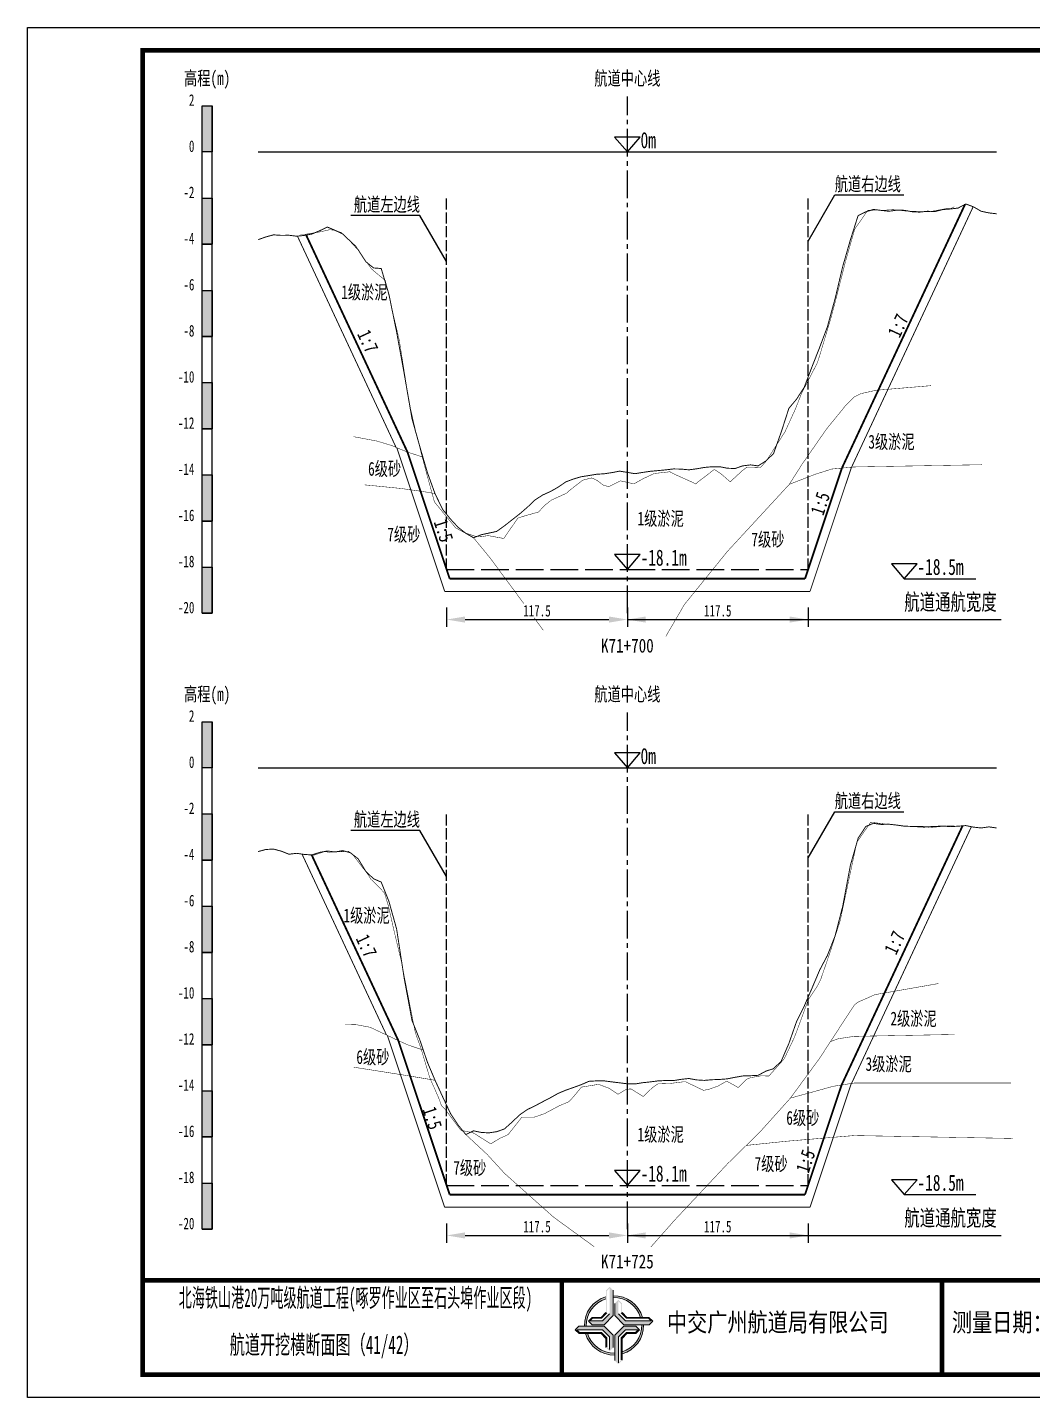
# Model space of a CAD drawing. Header units: millimetres. Extents: x 1260 to 1680, y -2079 to -1336.
# Drawn here: x 1260 to 1477.8, y -1633.5 to -1336.5 of the extents above; entities that cross this region are included whole.
import ezdxf
from ezdxf.enums import TextEntityAlignment as Align

# ---------------------------------------------------------------- set-up
doc = ezdxf.new("R2010")
doc.units = ezdxf.units.MM
for name, pattern in [('ACAD_ISO02W100', [15, 12, -3]), ('ACAD_ISO05W100', [33, 24, -3, 0, -3, 0, -3]), ('CENTER2', [1.125, 0.75, -0.125, 0.125, -0.125])]:
    doc.linetypes.add(name, pattern=pattern)
for name, color, linetype in [('0-桩号', 1, 'Continuous'), ('0-航道左右边线标注', 8, 'Continuous'), ('1-疏浚底高', 7, 'Continuous'), ('1-通航宽度', 7, 'Continuous'), ('1-通航底高', 7, 'Continuous'), ('202601', 5, 'Continuous'), ('DMX', 20, 'Continuous'), ('L1', 7, 'Continuous'), ('图幅外框线', 145, 'Continuous'), ('地质分层', 6, 'Continuous'), ('坡比', 1, 'Continuous'), ('尺寸标注', 1, 'Continuous'), ('开挖线', 4, 'Continuous'), ('标尺', 7, 'Continuous'), ('超挖线', 3, 'Continuous'), ('辅助框', 7, 'Continuous'), ('通航底面线', 7, 'ACAD_ISO02W100')]:
    doc.layers.add(name, color=color, linetype=linetype)
doc.styles.get("Standard").update_dxf_attribs({"font": 'arial.ttf'})
doc.styles.add('仿宋', font='仿宋_GB2312.ttf', dxfattribs={"width": 0.8})
doc.styles.add('仿宋GB2312', font='仿宋_GB2312.ttf', dxfattribs={"width": 0.7, "height": 2.5})
doc.styles.add('仿宋体', font='仿宋_GB2312.ttf', dxfattribs={"width": 0.8})
doc.dimstyles.new('2000', dxfattribs={"dimtxt": 3, "dimasz": 2.5, "dimexe": 1.25, "dimexo": 0.625, "dimtad": 1, "dimlfac": 2, "dimdsep": 46, "dimtxsty": 'Standard', "dimcen": 2.5, "dimadec": 0, "dimazin": 0, "dimtfac": 1, "dimtmove": 0, "dimatfit": 3, "dimfxl": 1, "dimtfill": 1, "dimarcsym": 0})

# ---------------------------------------------------------------- blocks, each defined once
blk = doc.blocks.new('标尺')
at = {"layer": '标尺', "linetype": 'Continuous'}
for points in [[(-2.116669999959412, 100), (0, 100), (0, 90), (-2.116669999959412, 90)], [(-2.116669999959412, 80), (0, 80), (0, 70), (-2.116669999959412, 70)], [(-2.116669999959412, 60), (0, 60), (0, 50), (-2.116669999959412, 50)], [(-2.116669999959412, 40), (0, 40), (0, 30), (-2.116669999959412, 30)], [(-2.116669999959412, 20), (0, 20), (0, 10), (-2.116669999959412, 10)], [(-2.116669999959412, 0), (0, 0), (0, -10), (-2.116669999959412, -10)]]:
    blk.add_hatch(color=256, dxfattribs=at).paths.add_polyline_path(points)
for p, q in [((-2.116669999959412, -10), (-2.116669999959412, 100)), ((0, -10), (0, 100)), ((-2.116669999959412, 80), (0, 80)), ((-2.116669999959412, 70), (0, 70)), ((-2.116669999959412, 60), (0, 60)), ((-2.116669999959412, 50), (0, 50)), ((-2.116669999959412, 40), (0, 40)), ((-2.116669999959412, 30), (0, 30)), ((-2.116669999959412, 20), (0, 20)), ((-2.116669999959412, 10), (0, 10)), ((-2.116669999959412, 0), (0, 0)), ((-2.116669999959412, -10), (0, -10))]:
    blk.add_line(p, q, dxfattribs=at)
at = {"layer": '标尺'}
for points in [[(-2.116669999959412, 100), (0, 100), (0, 90), (-2.116669999959412, 90)], [(-2.116669999959412, 100), (0, 100), (0, 90), (-2.116669999959412, 90)], [(-2.116669999959412, 80), (0, 80), (0, 70), (-2.116669999959412, 70)], [(-2.116669999959412, 80), (0, 80), (0, 70), (-2.116669999959412, 70)], [(-2.116669999959412, 60), (0, 60), (0, 50), (-2.116669999959412, 50)], [(-2.116669999959412, 60), (0, 60), (0, 50), (-2.116669999959412, 50)], [(-2.116669999959412, 40), (0, 40), (0, 30), (-2.116669999959412, 30)], [(-2.116669999959412, 40), (0, 40), (0, 30), (-2.116669999959412, 30)], [(-2.116669999959412, 20), (0, 20), (0, 10), (-2.116669999959412, 10)], [(-2.116669999959412, 20), (0, 20), (0, 10), (-2.116669999959412, 10)], [(-2.116669999959412, 0), (0, 0), (0, -10), (-2.116669999959412, -10)], [(-2.116669999959412, 0), (0, 0), (0, -10), (-2.116669999959412, -10)]]:
    blk.add_lwpolyline(points, close=True, dxfattribs=at)
at = {"layer": '标尺', "style": '仿宋GB2312', "width": 0.7}
blk.add_text('高程(m)', height=3, dxfattribs=at).set_placement((-1.058334999950601, 106.0000000009313), align=Align.MIDDLE_CENTER)
for s, p in [('2', (-3.816669999971053, 100)), ('0', (-3.816669999971053, 90)), ('-2', (-3.816669999971053, 80)), ('-4', (-3.816669999971053, 70)), ('-6', (-3.816669999971053, 60)), ('-8', (-3.816669999971053, 50)), ('-10', (-3.816669999971053, 40)), ('-12', (-3.816669999971053, 30)), ('-14', (-3.816669999971053, 20)), ('-16', (-3.816669999971053, 10)), ('-18', (-3.816669999971053, 0)), ('-20', (-3.816669999971053, -10))]:
    blk.add_text(s, height=2.5, dxfattribs=at).set_placement(p, align=Align.RIGHT)
blk = doc.blocks.new('通航底高')
at = {"layer": '1-通航底高'}
for p, q in [((-2.762494692986364, 3.232132659759372), (5.9237936512e-06, 6.9327652454e-06)), ((2.762506540631874, 3.232132659759372), (-2.762494692986364, 3.232132659759372)), ((5.9237936512e-06, 6.9327652454e-06), (2.762506540631874, 3.232132659759372))]:
    blk.add_line(p, q, dxfattribs=at)
at = {"layer": '1-通航底高', "style": '仿宋', "width": 0.7}
blk.add_attdef('通航底高', (2.856129719933959, 0.8203305718488991), '', height=3.5, dxfattribs=at)
blk = doc.blocks.new('疏浚底高')
at = {"layer": '1-疏浚底高'}
for p, q in [((-2.762500616780015, 3.232125726994127), (0, 0)), ((2.762500616838223, 3.232125726994127), (-2.762500616780015, 3.232125726994127)), ((0, 0), (2.762500616838223, 3.232125726994127)), ((-5.9237936512e-06, -6.9327652454e-06), (15.51466270413067, -6.9327652454e-06))]:
    blk.add_line(p, q, dxfattribs=at)
at = {"layer": '1-疏浚底高', "style": '仿宋', "width": 0.7}
blk.add_attdef('疏浚底高', (2.856123796140308, 0.8203236390836535), '', height=3.5, dxfattribs=at)
blk = doc.blocks.new('*D296')
at = {"layer": 'Defpoints', "color": 0}
for p in [(1350.83333333268, -1454), (1390, -1454), (1390, -1464.852785049125)]:
    blk.add_point(p, dxfattribs=at)
at = {"layer": '尺寸标注', "color": 0, "lineweight": -2, "ltscale": 0.5}
for p, q in [((1350.83333333268, -1462.25), (1350.83333333268, -1466.452785049125)), ((1390, -1462.25), (1390, -1466.452785049125)), ((1354.83333333268, -1464.852785049125), (1386, -1464.852785049125))]:
    blk.add_line(p, q, dxfattribs=at)
at = {"layer": '尺寸标注', "color": 0}
for points in [[(1354.83333333268, -1464.186118382459), (1354.83333333268, -1465.519451715792), (1350.83333333268, -1464.852785049125)], [(1386, -1465.519451715792), (1386, -1464.186118382459), (1390, -1464.852785049125)]]:
    blk.add_solid(points, dxfattribs=at)
at = {"layer": '尺寸标注', "color": 0, "insert": (1370.41666666634, -1462.956356477697), "char_height": 2.5, "attachment_point": 5, "style": '仿宋GB2312', "bg_fill": 3, "box_fill_scale": 1.1, "bg_fill_color": 257, "bg_fill_transparency": 0}
blk.add_mtext('117.5', dxfattribs=at)
blk = doc.blocks.new('*D297')
at = {"layer": 'Defpoints', "color": 0}
for p in [(1350.83333333546, -1587.5), (1390, -1587.5), (1390, -1598.352754780649)]:
    blk.add_point(p, dxfattribs=at)
at = {"layer": '尺寸标注', "color": 0, "lineweight": -2, "ltscale": 0.5}
for p, q in [((1350.83333333546, -1595.75), (1350.83333333546, -1599.95275478065)), ((1390, -1595.75), (1390, -1599.95275478065)), ((1354.83333333546, -1598.352754780649), (1386, -1598.352754780649))]:
    blk.add_line(p, q, dxfattribs=at)
at = {"layer": '尺寸标注', "color": 0}
for points in [[(1354.83333333546, -1597.686088113983), (1354.83333333546, -1599.019421447316), (1350.83333333546, -1598.352754780649)], [(1386, -1599.019421447316), (1386, -1597.686088113983), (1390, -1598.352754780649)]]:
    blk.add_solid(points, dxfattribs=at)
at = {"layer": '尺寸标注', "color": 0, "insert": (1370.41666666773, -1596.456326209221), "char_height": 2.5, "attachment_point": 5, "style": '仿宋GB2312', "bg_fill": 3, "box_fill_scale": 1.1, "bg_fill_color": 257, "bg_fill_transparency": 0}
blk.add_mtext('117.5', dxfattribs=at)
blk = doc.blocks.new('*D353')
at = {"layer": 'Defpoints', "color": 0}
for p in [(1390, -1454), (1429.166666664429, -1454), (1429.166666664429, -1464.852731320166)]:
    blk.add_point(p, dxfattribs=at)
at = {"layer": '尺寸标注', "color": 0, "lineweight": -2, "ltscale": 0.5}
for p, q in [((1390, -1462.25), (1390, -1466.452731320166)), ((1429.166666664429, -1462.25), (1429.166666664429, -1466.452731320166)), ((1394, -1464.852731320166), (1425.16666666443, -1464.852731320166))]:
    blk.add_line(p, q, dxfattribs=at)
at = {"layer": '尺寸标注', "color": 0}
for points in [[(1394, -1464.1860646535), (1394, -1465.519397986833), (1390, -1464.852731320166)], [(1425.16666666443, -1465.519397986833), (1425.16666666443, -1464.1860646535), (1429.166666664429, -1464.852731320166)]]:
    blk.add_solid(points, dxfattribs=at)
at = {"layer": '尺寸标注', "color": 0, "insert": (1409.583333332214, -1462.956302748738), "char_height": 2.5, "attachment_point": 5, "style": '仿宋GB2312', "bg_fill": 3, "box_fill_scale": 1.1, "bg_fill_color": 257, "bg_fill_transparency": 0}
blk.add_mtext('117.5', dxfattribs=at)
blk = doc.blocks.new('*D354')
at = {"layer": 'Defpoints', "color": 0}
for p in [(1390, -1587.5), (1429.1666666672, -1587.5), (1429.1666666672, -1598.352701040869)]:
    blk.add_point(p, dxfattribs=at)
at = {"layer": '尺寸标注', "color": 0, "lineweight": -2, "ltscale": 0.5}
for p, q in [((1390, -1595.75), (1390, -1599.952701040869)), ((1429.1666666672, -1595.75), (1429.1666666672, -1599.952701040869)), ((1394, -1598.352701040869), (1425.1666666672, -1598.352701040869))]:
    blk.add_line(p, q, dxfattribs=at)
at = {"layer": '尺寸标注', "color": 0}
for points in [[(1394, -1597.686034374202), (1394, -1599.019367707535), (1390, -1598.352701040869)], [(1425.1666666672, -1599.019367707535), (1425.1666666672, -1597.686034374202), (1429.1666666672, -1598.352701040869)]]:
    blk.add_solid(points, dxfattribs=at)
at = {"layer": '尺寸标注', "color": 0, "insert": (1409.5833333336, -1596.45627246944), "char_height": 2.5, "attachment_point": 5, "style": '仿宋GB2312', "bg_fill": 3, "box_fill_scale": 1.1, "bg_fill_color": 257, "bg_fill_transparency": 0}
blk.add_mtext('117.5', dxfattribs=at)

msp = doc.modelspace()

# ---------------------------------------------------------------- hatches: boundary and pattern name
at = {"layer": '辅助框'}
h = msp.add_hatch(color=5, dxfattribs=at)
h.paths.add_polyline_path([(1386.954642100671, -1610.245531914723), (1386.175705928186, -1609.467633330833), (1385.366951268175, -1610.276153838646), (1385.366951268175, -1615.036597661983), (1384.290441353003, -1616.112023077023), (1382.34380024887, -1616.112023077023), (1381.547657017687, -1616.907358599197), (1382.343071537951, -1617.699178399098), (1384.978640901336, -1617.699178399098), (1386.954642100671, -1615.723855132592)])
h.paths.add_polyline_path([(1386.145487837383, -1615.335033672583), (1384.590177751312, -1616.890380010616), (1381.864565205553, -1616.890380010616), (1382.465260374615, -1616.292388775122), (1384.40989160631, -1616.292388775122), (1385.54655567796, -1615.124466802608), (1385.54655567796, -1610.365021880638), (1386.145487837383, -1609.767331255448)], flags=16)
h = msp.add_hatch(color=5, dxfattribs=at)
edge = h.paths.add_edge_path()
edge.add_ellipse((1387.10489816452, -1617.849361724388), major_axis=(-6.017077195920141, 1.7338845463e-06), ratio=0.9999999825377228, start_angle=-73.2117173950877, end_angle=1.446762120801509, ccw=False)
edge.add_line((1385.366951268175, -1612.088740435135), (1385.366951268175, -1611.667564622652))
edge.add_ellipse((1387.10489816452, -1617.849361724388), major_axis=(-6.421454345493812, 3.7838319805e-06), ratio=0.9999999825377264, start_angle=-74.29719949703843, end_angle=1.356895039404775)
edge.add_line((1380.685244392553, -1618.001418438208), (1381.089739078888, -1618.001279625189))
edge = h.paths.add_edge_path()
edge.add_ellipse((1387.10489816452, -1617.849361724388), major_axis=(-6.017077195920904, 2.624791691e-07), ratio=0.9999999825377338, start_angle=196.780288486553, end_angle=271.4309187160394, ccw=False)
edge.add_line((1392.865761531213, -1616.112217217457), (1393.286920864651, -1616.112217217457))
edge.add_ellipse((1387.10489816452, -1617.849361724388), major_axis=(-6.421454345494808, 2.055023734e-07), ratio=0.9999999825377472, start_angle=195.6953321390063, end_angle=271.3407922019196)
edge.add_line((1386.954642100671, -1611.429665483964), (1386.954642100671, -1611.834160818588))
edge = h.paths.add_edge_path()
edge.add_ellipse((1387.10489816452, -1617.849361724388), major_axis=(-6.421454345494845, 2.398647111e-07), ratio=0.9999999825377328, start_angle=105.7065269831982, end_angle=181.3336319845398)
edge.add_line((1393.524613075414, -1617.699907793532), (1393.120118992219, -1617.699907793532))
edge.add_ellipse((1387.10489816452, -1617.849361724388), major_axis=(-6.017077195920032, 3.0388041495e-06), ratio=0.9999999825377466, start_angle=106.79232790258399, end_angle=181.4233031167915, ccw=False)
edge.add_line((1388.843250538805, -1623.609860479367), (1388.843250538805, -1624.031044626963))
edge = h.paths.add_edge_path()
edge.add_ellipse((1387.10489816452, -1617.849361724388), major_axis=(6.017077195919977, 2.129043967e-06), ratio=0.999999982537734, start_angle=196.8039053585335, end_angle=271.4347580957008, ccw=False)
edge.add_line((1381.344752037207, -1619.588882915747), (1380.92358451263, -1619.589027449381))
edge.add_ellipse((1387.10489816452, -1617.849361724388), major_axis=(6.421454345494964, 1.0108932269e-06), ratio=0.9999999825377122, start_angle=195.7186899732624, end_angle=271.3444001529102)
edge.add_line((1387.255559684912, -1624.269048223507), (1387.255559684912, -1623.864552247774))
h = msp.add_hatch(color=5, dxfattribs=at)
h.paths.add_polyline_path([(1389.230393092492, -1617.699907793532), (1394.708716438452, -1617.699907793532), (1395.486614979723, -1616.920971685421), (1394.678094535986, -1616.112217217457), (1389.917650520483, -1616.112217217457), (1388.84222514818, -1615.035707109939), (1388.84222514818, -1613.089066240799), (1388.046889540264, -1612.292922881615), (1387.255069890002, -1613.088337358963), (1387.255069890002, -1615.723906744015)])
h.paths.add_polyline_path([(1388.06386830003, -1615.335443487179), (1388.06386830003, -1612.609831133377), (1388.661859428564, -1613.210526153099), (1388.661859428564, -1615.155157427323), (1389.829781550744, -1616.291821563255), (1394.589226387182, -1616.291821563255), (1395.186916990826, -1616.89075359441), (1389.619214659283, -1616.89075359441)], flags=16)
h = msp.add_hatch(color=5, dxfattribs=at)
h.paths.add_polyline_path([(1384.9782503557, -1617.99994512273), (1379.499927330175, -1618.001825176489), (1378.722296138147, -1618.781028228294), (1379.531094078222, -1619.589505327714), (1384.291537837366, -1619.587871709836), (1385.367332563946, -1620.664012334835), (1385.36800060592, -1622.610653374684), (1386.163609395007, -1623.40652363826), (1386.955156013647, -1622.610837432396), (1386.954251555035, -1619.975268389237)])
h.paths.add_polyline_path([(1386.145586488495, -1620.36400901438), (1386.146521858373, -1623.089621367943), (1385.548324626306, -1622.489131426346), (1385.547657289276, -1620.54450032283), (1384.379345134118, -1619.408237114918), (1379.619900575409, -1619.40987039138), (1379.022004466394, -1618.811143438351), (1384.589706498871, -1618.809232793819)], flags=16)
h = msp.add_hatch(color=5, dxfattribs=at)
h.paths.add_polyline_path([(1389.231560905615, -1617.999116607201), (1387.255559684912, -1619.974439873707), (1387.255559684912, -1625.452763262284), (1388.034495878765, -1626.230661675465), (1388.843250538805, -1625.422141167652), (1388.843250538805, -1620.661697344315), (1389.919760453949, -1619.586271929276), (1391.866401558081, -1619.586271929276), (1392.662544767925, -1618.790936407101), (1391.867130247662, -1617.999116607201)])
h.paths.add_polyline_path([(1389.620024077008, -1618.807915166866), (1392.345636580059, -1618.807915166866), (1391.744941432336, -1619.405906231176), (1389.800310179302, -1619.405906231176), (1388.663646107653, -1620.57382820369), (1388.663646107653, -1625.33327312566), (1388.064713969568, -1625.930963750851), (1388.064713969568, -1620.363261333716)], flags=16)

# ---------------------------------------------------------------- linework, layer by layer
at = {"layer": '0-航道左右边线标注', "linetype": 'ACAD_ISO02W100', "ltscale": 0.2}
for points in [[(1350.833333333372, -1454), (1350.833333333606, -1373.499999999898)], [(1429.166666666628, -1454), (1429.166666666862, -1373.500000000102)], [(1350.833333333372, -1587.5), (1350.833333333606, -1506.999999998967)], [(1429.166666666628, -1587.5), (1429.166666666862, -1506.999999999171)]]:
    msp.add_lwpolyline(points, dxfattribs=at)
at = {"layer": '0-航道左右边线标注'}
for points in [[(1429.166666666804, -1382.826765848003), (1434.940169358729, -1372.82676584802), (1449.940169358729, -1372.826765848063)], [(1350.833333333026, -1387.273965926433), (1345.059830641159, -1377.273965926417), (1330.059830641159, -1377.273965926373)], [(1429.166666666804, -1516.536044127479), (1434.940169358729, -1506.536044127495), (1449.940169358729, -1506.536044127539)], [(1350.833333333026, -1520.566466332613), (1345.059830641159, -1510.566466332597), (1330.059830641159, -1510.566466332553)]]:
    msp.add_lwpolyline(points, dxfattribs=at)
at = {"layer": '1-通航宽度'}
for points in [[(1390, -1464.85), (1471, -1464.85)], [(1390, -1598.35), (1471, -1598.35)]]:
    msp.add_lwpolyline(points, dxfattribs=at)
at = {"layer": '202601', "color": 1, "linetype": 'Continuous', "const_width": 0.1}
for points in [[(1319.166000000587, -1381.400000000001), (1319.889703704292, -1381.39999961853), (1323.233037037624, -1380.850000143051), (1325.526370370957, -1380.349999427799), (1326.396370370958, -1380.450000524517), (1328.023037037624, -1380.950000047691), (1330.006370370957, -1382.799999475483), (1331.166370370957, -1383.89999961853), (1333.033037037624, -1386.750000476841), (1334.563037037624, -1388.85000085831), (1336.149703704291, -1390.20000076295), (1337.559703704291, -1391.35000085831), (1338.279703704291, -1394.450000286099), (1340.566370370957, -1404.249998092651), (1342.169703704291, -1414.299999237071), (1343.023037037625, -1419.150000572208), (1343.786370370957, -1422.55000209809), (1345.149703704291, -1428.100000381469), (1346.543037037625, -1433.350001335151), (1348.193037037624, -1439.35000038147), (1350.959703704291, -1442.750001907359), (1352.816370370957, -1444.999996185306), (1354.769703704291, -1446.050001144409), (1356.866370370958, -1446.749998092651), (1358.379703704291, -1446.90000152589), (1359.783037037624, -1446.649995803844), (1362.783037037625, -1447.199998855602), (1363.203037037625, -1447.30000114442), (1364.859703704291, -1444.900003433231), (1366.303037037625, -1442.849999427799), (1367.699703704291, -1442.399998664859), (1370.729703704291, -1441.54999828339), (1372.149703704291, -1440.050002098091), (1373.553037037624, -1438.950000762939), (1376.756370370957, -1437.500000953681), (1377.686370370957, -1436.700001716621), (1380.309703704291, -1434.649997711181), (1382.256370370957, -1434.150000572208), (1383.479703704291, -1434.699998855591), (1384.739703704291, -1435.69999790192), (1385.956370370957, -1436.050001144409), (1388.473037037625, -1434.800001144409), (1388.566370370957, -1434.800001144409), (1391.406370370958, -1435.450001716621), (1393.469703704292, -1434.29999923706), (1395.796370370957, -1433.19999790192), (1398.949703704291, -1432.849999427799), (1399.106370370957, -1432.799998283397), (1399.183037037624, -1432.799998283397), (1400.003037037624, -1433.249999046333), (1404.526370370957, -1435.29999828339), (1404.826370370957, -1435.450001716621), (1405.216370370957, -1435.099998474121), (1408.856370370958, -1432.300001144409), (1410.393037037624, -1433.350001335151), (1412.283037037624, -1435.000000953681), (1414.776370370957, -1432.700000762939), (1415.829703704291, -1431.850000381469), (1416.536370370957, -1431.799999237071), (1418.846370370957, -1431.900001525879), (1420.046370370957, -1430.54999923706), (1424.159703704291, -1424.150000572208), (1426.419703704291, -1419.200001716621), (1427.776370370957, -1415.749999046333), (1430.089703704291, -1411.300002098091), (1431.169703704292, -1409.200001716621), (1431.589703704291, -1407.900000572208), (1434.006370370957, -1399.84999990464), (1434.979703704291, -1396.250000953682), (1437.303037037624, -1387.099998950958), (1439.256370370957, -1380.24999952317), (1442.059703704291, -1376.199999809269), (1442.176370370957, -1376.149999856956), (1446.079703704291, -1376.09999990464), (1447.623037037624, -1376.000000000011), (1450.643037037624, -1376.34999966621), (1450.946370370957, -1376.34999966621), (1451.239703704291, -1376.34999966621), (1455.456370370957, -1376.44999957085), (1459.263037037624, -1375.750000238418), (1460.069703704291, -1375.750000238418), (1460.833037037624, -1375.400000572208)], [(1319.166000000199, -1515.649999999066), (1319.209703703903, -1515.650000094429), (1321.796370370569, -1515.99999976065), (1323.246370370569, -1515.5500001898), (1324.356370370569, -1515.150000571269), (1325.503037037236, -1515.300000428218), (1329.583037037236, -1515.099999426864), (1330.366370370569, -1515.650000094429), (1333.896370370569, -1520.250000475909), (1334.433037037236, -1521.149999617599), (1335.293037037236, -1521.949998854659), (1337.369703703903, -1524.100000380538), (1338.213037037236, -1526.900000094429), (1339.519703703903, -1532.650000571273), (1341.076370370569, -1539.150001524947), (1342.326370370569, -1545.600001334209), (1344.043037037236, -1554.350001334209), (1345.326370370569, -1557.949997900985), (1347.176370370569, -1564.150001524948), (1349.013037037236, -1568.300001143478), (1349.703037037236, -1570.15000057127), (1350.739703703903, -1571.299998282447), (1353.933037037236, -1575.5500001898), (1356.543037037236, -1576.09999847319), (1357.066370370569, -1576.400000571273), (1360.396370370569, -1578.499996184375), (1362.366370370569, -1577.299997328784), (1364.159703703903, -1576.49999809172), (1365.616370370569, -1574.649998663925), (1367.163037037236, -1572.700001715679), (1369.859703703903, -1572.700001715679), (1370.506370370569, -1572.500001906417), (1372.049703703903, -1571.949998854659), (1375.153037037236, -1570.299999236129), (1377.336370370569, -1569.350001334209), (1378.319703703903, -1568.300001143478), (1380.039703703903, -1566.200000762008), (1381.606370370569, -1565.949999808326), (1383.759703703903, -1565.600001334209), (1386.023037037236, -1566.450001715679), (1387.969703703903, -1567.74999809172), (1389.779703703903, -1566.650001524947), (1390.816370370569, -1566.600000380538), (1393.449703703903, -1568.249999999069), (1395.389703703903, -1566.349999426864), (1396.606370370569, -1565.499999045402), (1399.369703703903, -1565.400001524947), (1402.119703703903, -1565.049998282455), (1402.633037037236, -1565.049998282455), (1406.493037037236, -1566.89999771025), (1407.759703703903, -1566.650001524947), (1409.676370370569, -1565.949999808326), (1411.523037037236, -1564.899999617599), (1412.156370370569, -1565.24999809172), (1414.049703703903, -1566.299998282447), (1415.806370370569, -1564.499999999069), (1416.739703703903, -1564.150001524948), (1418.993037037236, -1563.750001906417), (1420.666370370569, -1563.799998282448), (1423.993037037236, -1560.049998282448), (1426.133037037236, -1555.5500001898), (1426.776370370569, -1553.900000571269), (1429.206370370569, -1547.25000095275), (1431.203037037236, -1544.249999045401), (1431.936370370569, -1542.74999809172), (1434.013037037236, -1536.700000285167), (1436.123037037236, -1530.099999426864), (1439.013037037236, -1516.450000523582), (1439.746370370569, -1513.0500001898), (1440.086370370569, -1512.599999426864), (1442.723037037236, -1508.799999474551), (1443.743037037236, -1508.90000057127), (1446.479703703903, -1509.250000237483), (1448.069703703903, -1509.40000009444), (1449.466370370569, -1509.599999903698), (1454.443037037236, -1509.899999617599), (1455.203037037236, -1509.949999569915), (1455.363037037236, -1509.949999569915), (1459.313037037236, -1509.599999903698), (1460.516370370569, -1509.549999951385), (1460.833037037236, -1509.549999951385)]]:
    msp.add_lwpolyline(points, dxfattribs=at)
at = {"layer": 'DMX', "color": 7, "linetype": 'Continuous', "const_width": 0.2}
for points in [[(1310, -1382.509999999776), (1310, -1382.509999999776), (1311.666666666628, -1381.915000000037), (1313.333333333372, -1381.464999999851), (1315, -1381.575000000186), (1316.666666666628, -1381.549999999814), (1318.333333333372, -1381.759999999776), (1320, -1381.589999999851), (1321.666666666628, -1381.285000000149), (1323.333333333372, -1380.569999999832), (1325, -1379.774999999907), (1326.666666666628, -1380.484999999869), (1328.333333333372, -1381.279999999795), (1330, -1382.884999999776), (1331.666666666628, -1384.694999999832), (1333.333333333372, -1387.279999999795), (1335, -1388.634999999776), (1336.666666666628, -1388.76500000013), (1338.333333333372, -1394.350000000093), (1340, -1402.509999999776), (1341.666666666628, -1411.685000000056), (1343.333333333372, -1421.310000000056), (1345, -1427.270000000018), (1346.666666666628, -1432.970000000205), (1348.333333333372, -1437.604999999981), (1350, -1441.01500000013), (1351.666666666628, -1443.064999999944), (1353.333333333372, -1444.859999999869), (1355, -1446.160000000149), (1356.666666666628, -1447.125), (1358.333333333372, -1446.470000000205), (1360, -1446.109999999869), (1361.666666666628, -1445.754999999888), (1363.333333333372, -1444.564999999944), (1365, -1443.25), (1366.666666666628, -1441.950000000186), (1368.333333333372, -1440.509999999776), (1370, -1438.919999999925), (1371.666666666628, -1437.850000000093), (1373.333333333372, -1437.100000000093), (1375, -1436.160000000149), (1376.666666666628, -1435.009999999776), (1378.333333333372, -1434.384999999776), (1380, -1433.895000000019), (1381.666666666628, -1433.64000000013), (1383.333333333372, -1433.35999999987), (1385, -1433.254999999888), (1386.666666666628, -1433), (1388.333333333372, -1432.680000000168), (1390, -1432.955000000074), (1391.666666666628, -1433.234999999869), (1393.333333333372, -1432.959999999963), (1395, -1432.714999999851), (1396.666666666628, -1432.564999999944), (1398.333333333372, -1432.404999999795), (1400, -1432.205000000074), (1401.666666666628, -1432.240000000223), (1403.333333333372, -1432.399999999907), (1405, -1432.180000000167), (1406.666666666628, -1431.884999999776), (1408.333333333372, -1431.729999999981), (1410, -1431.725000000093), (1411.666666666628, -1432.055000000167), (1413.333333333372, -1432.115000000223), (1415, -1431.540000000037), (1416.666666666628, -1431.330000000074), (1418.333333333372, -1431.540000000037), (1420, -1430.484999999869), (1421.666666666628, -1428.895000000018), (1423.333333333372, -1424.229999999981), (1425, -1419.075000000186), (1426.666666666628, -1417.075000000186), (1428.333333333372, -1414.484999999869), (1430, -1410.095000000205), (1431.666666666628, -1405.859999999869), (1433.333333333372, -1401.430000000168), (1435, -1395.345000000205), (1436.666666666628, -1388.330000000074), (1438.333333333372, -1382.540000000037), (1440, -1377.299999999814), (1441.666666666628, -1376.479999999981), (1443.333333333372, -1375.955000000074), (1445, -1376.165000000037), (1446.666666666628, -1376.345000000205), (1448.333333333372, -1376.125), (1450, -1376.145000000019), (1451.666666666628, -1376.450000000186), (1453.333333333372, -1376.540000000037), (1455, -1376.350000000093), (1456.666666666628, -1376.410000000149), (1458.333333333372, -1375.990000000223), (1460, -1375.854999999981), (1461.666666666627, -1375.660000000149), (1463.333333333372, -1374.774999999907), (1465, -1375.395000000019), (1466.666666666628, -1376.354999999981), (1468.333333333372, -1376.705000000074), (1470, -1376.899999999907)], [(1310, -1515.145000000019), (1310, -1515.145000000019), (1311.666666666628, -1514.689999999944), (1313.333333333372, -1514.604999999981), (1315, -1515.049999999814), (1316.666666666628, -1515.720000000205), (1318.333333333372, -1515.524999999907), (1320, -1515.770000000018), (1321.666666666628, -1515.865000000223), (1323.333333333372, -1515.319999999832), (1325, -1515.024999999907), (1326.666666666628, -1515.229999999981), (1328.333333333372, -1514.939999999944), (1330, -1515.410000000149), (1331.666666666628, -1516.709999999963), (1333.333333333372, -1519.444999999832), (1335, -1521.035000000149), (1336.666666666628, -1521.76500000013), (1338.333333333372, -1525.944999999832), (1340, -1531.919999999925), (1341.666666666628, -1542.75), (1343.333333333372, -1551.73499999987), (1345, -1555.89000000013), (1346.666666666628, -1560.790000000037), (1348.333333333372, -1564.720000000205), (1350, -1568.350000000093), (1351.666666666628, -1571.904999999795), (1353.333333333372, -1574.415000000037), (1355, -1576.490000000223), (1356.666666666628, -1575.674999999814), (1358.333333333372, -1576.024999999907), (1360, -1576.115000000223), (1361.666666666628, -1575.865000000223), (1363.333333333372, -1575.285000000149), (1365, -1573.794999999925), (1366.666666666628, -1572.214999999851), (1368.333333333372, -1571.060000000056), (1370, -1570.254999999888), (1371.666666666628, -1569.365000000223), (1373.333333333372, -1568.5), (1375, -1567.560000000056), (1376.666666666628, -1566.865000000223), (1378.333333333372, -1566.279999999795), (1380, -1565.674999999814), (1381.666666666628, -1564.944999999832), (1383.333333333372, -1564.845000000205), (1385, -1564.850000000093), (1386.666666666628, -1565.069999999832), (1388.333333333372, -1565.274999999907), (1390, -1565.484999999869), (1391.666666666628, -1565.51500000013), (1393.333333333372, -1565.245000000112), (1395, -1565.064999999944), (1396.666666666628, -1564.850000000093), (1398.333333333372, -1564.770000000019), (1400, -1564.779999999795), (1401.666666666628, -1564.520000000019), (1403.333333333372, -1564.334999999963), (1405, -1564.64000000013), (1406.666666666628, -1564.745000000112), (1408.333333333372, -1564.600000000093), (1410, -1564.540000000037), (1411.666666666628, -1564.410000000149), (1413.333333333372, -1564.075000000186), (1415, -1563.785000000149), (1416.666666666628, -1563.734999999869), (1418.333333333372, -1563.645000000019), (1420, -1562.745000000112), (1421.666666666628, -1562.209999999963), (1423.333333333372, -1560.595000000205), (1425, -1556.740000000223), (1426.666666666628, -1551.979999999981), (1428.333333333372, -1548.625), (1430, -1544.779999999795), (1431.666666666628, -1540.845000000205), (1433.333333333372, -1537.685000000056), (1435, -1533.479999999981), (1436.666666666628, -1526.995000000112), (1438.333333333372, -1518.100000000093), (1440, -1512.254999999888), (1441.666666666628, -1509.705000000074), (1443.333333333372, -1509.020000000018), (1445, -1509.26500000013), (1446.666666666628, -1509.214999999851), (1448.333333333372, -1509.399999999907), (1450, -1509.634999999776), (1451.666666666628, -1509.700000000186), (1453.333333333372, -1509.694999999832), (1455, -1509.669999999925), (1456.666666666628, -1509.700000000186), (1458.333333333372, -1509.615000000223), (1460, -1509.740000000223), (1461.666666666627, -1509.645000000018), (1463.333333333372, -1509.509999999776), (1465, -1509.850000000093), (1466.666666666628, -1510.029999999795), (1468.333333333372, -1509.790000000037), (1470, -1510.029999999795)]]:
    msp.add_lwpolyline(points, dxfattribs=at)
at = {"layer": 'L1', "linetype": 'CENTER2', "ltscale": 8}
for p, q in [((1390, -1463.5), (1390, -1351.5)), ((1390, -1596.999999999068), (1390, -1484.999999999068))]:
    msp.add_line(p, q, dxfattribs=at)
at = {"layer": 'L1'}
for p, q in [((1387.23749938322, -1360.267874272773), (1390, -1363.499999999767)), ((1392.762500616838, -1360.267874272773), (1387.23749938322, -1360.267874272773)), ((1390, -1363.499999999767), (1392.762500616838, -1360.267874272773)), ((1310, -1363.499999999767), (1470, -1363.500000000233)), ((1387.23749938322, -1493.767874271842), (1390, -1496.999999998836)), ((1392.762500616838, -1493.767874271842), (1387.23749938322, -1493.767874271842)), ((1390, -1496.999999998836), (1392.762500616838, -1493.767874271842)), ((1310, -1496.999999998836), (1470, -1496.999999999301))]:
    msp.add_line(p, q, dxfattribs=at)
at = {"layer": '地质分层', "linetype": 'ACAD_ISO05W100', "ltscale": 0.2, "const_width": 0.1, "flags": 128}
for points in [[(1425.087516472093, -1435.548813735135), (1427.835861420375, -1431.216887653805), (1433.161484582, -1423.547850989271), (1437.19341992028, -1418.591386155225), (1439.166901093908, -1416.611333969049), (1440.661080803373, -1415.869652838912), (1443.864075182006, -1415.160157798324), (1455.78457594593, -1414.15366951609)], [(1330.674293037038, -1425.214469672646), (1335.731661575148, -1426.165049396455), (1338.906634451705, -1427.120092408731), (1340.833739167079, -1427.945568480529), (1342.873385625076, -1428.732245551888), (1345.689145286335, -1429.626876879483)], [(1398.333333333372, -1468.5), (1402.349536390626, -1461.614095573313), (1411.633880173205, -1450.132907356135), (1425.087516472093, -1435.548813735135), (1430.747449263581, -1433.345037190244), (1434.312843678403, -1432.227537197061), (1439.166901093908, -1431.77800047677), (1466.827696141321, -1431.291958148591)], [(1333.083458765177, -1435.657054067589), (1340.833739167079, -1436.425568452105), (1345.025061086984, -1437.005839644931), (1347.148458752665, -1437.329813966993), (1348.333333333372, -1437.604999999981)], [(1356.666666666628, -1447.125), (1360.301222157082, -1451.558743383735), (1367.751439024112, -1461.63973431196), (1371.773208024679, -1467.17441310687)], [(1425.326826375327, -1568.58696454484), (1431.645675095729, -1559.965670228936), (1439.166901093908, -1548.421111640986), (1439.959859799943, -1547.788947331253), (1443.657929192646, -1546.160853873007), (1457.429386859527, -1543.748261996079)], [(1328.837005159468, -1552.613560589496), (1331.376026629004, -1552.684302030597), (1334.254381654202, -1553.226172072347), (1340.833739167079, -1556.334924323018), (1342.64853015705, -1557.126314165536), (1345.777686269954, -1558.176397633739)], [(1434.011834472068, -1556.333780221175), (1435.737241557333, -1555.703330615535), (1439.166901093908, -1555.1988893128), (1460.92387320497, -1554.792551341932)], [(1330.68787663104, -1561.878038235009), (1340.833739167079, -1563.474924284965), (1344.283089301549, -1564.037397230509), (1348.333333333372, -1564.720000000205)], [(1395.108455612324, -1600.846571777481), (1400.255612561013, -1595.022249065805), (1411.739815120119, -1582.780254772399), (1418.630285396706, -1576.033273057081), (1425.326826375327, -1568.58696454484), (1434.638593640178, -1566.017083704937), (1439.166901093908, -1565.310000318102), (1473.128006246057, -1565.321515466086)], [(1355, -1576.490000000223), (1359.614353630342, -1580.780970099848), (1363.413488379563, -1584.922834488563), (1374.007153933402, -1594.385240511037), (1382.811287767021, -1600.793515696656)], [(1415.76793127018, -1578.836020936258), (1424.519072405179, -1577.929331603925), (1439.166901093908, -1576.698888677172), (1473.55704278103, -1577.324874850921)]]:
    msp.add_lwpolyline(points, dxfattribs=at)
at = {"layer": '开挖线', "linetype": 'Continuous', "const_width": 0.4, "flags": 128}
for points in [[(1436.491406882035, -1432.025779353328), (1463.167292271676, -1374.863167803687)], [(1342.342494935026, -1428.527484804444), (1320.403846839635, -1381.516096028268)], [(1351.500000000025, -1456), (1342.342494935026, -1428.527484804444)], [(1428.499999999974, -1456), (1436.491406882035, -1432.025779353328)], [(1351.500000000025, -1456), (1428.499999999974, -1456)], [(1436.420379150052, -1565.738862549283), (1462.634083357153, -1509.566639247949)], [(1340.372297590004, -1556.116892769257), (1321.585933461324, -1515.860398207511)], [(1351.500000000025, -1589.5), (1340.372297590004, -1556.116892769257)], [(1428.499999999975, -1589.5), (1436.420379150052, -1565.738862549283)], [(1351.500000000025, -1589.5), (1428.499999999975, -1589.5)]]:
    msp.add_lwpolyline(points, dxfattribs=at)
at = {"layer": '超挖线', "linetype": 'ACAD_ISO02W100', "ltscale": 0.5, "const_width": 0.2, "flags": 128}
for points in [[(1438.581747727663, -1431.832191826936), (1464.931070137534, -1375.369358091176)], [(1339.880355612131, -1427.537186255331), (1318.509293012283, -1381.742052112535)], [(1350.416654819126, -1458.75), (1340.034374991756, -1427.603160517891)], [(1429.583345180829, -1458.75), (1438.555126090749, -1431.834657270238)], [(1350.416654819126, -1458.75), (1429.583345180829, -1458.75)], [(1438.577571099196, -1565.402022658211), (1464.545150054368, -1509.757210611095)], [(1337.806548956016, -1554.904574267799), (1319.510143473416, -1515.697991090577)], [(1350.416654819127, -1592.25), (1337.998395455325, -1554.995221908598)], [(1429.583345180829, -1592.25), (1438.530205629971, -1565.409418652573)], [(1350.416654819127, -1592.25), (1429.583345180829, -1592.25)]]:
    msp.add_lwpolyline(points, dxfattribs=at)
at = {"layer": '辅助框', "color": 5, "linetype": 'Continuous', "lineweight": 0}
for p, q in [((1386.954642100671, -1615.723855132592), (1386.954642100671, -1610.245531914723)), ((1385.366951268175, -1615.036597661983), (1384.290441353003, -1616.112023077023)), ((1385.54655567796, -1615.124466802608), (1384.40989160631, -1616.292388775122)), ((1384.590177751312, -1616.890380010616), (1386.145487837383, -1615.335033672583)), ((1387.255069890002, -1613.088337358963), (1387.255069890002, -1615.723906744015)), ((1388.06386830003, -1615.335443487179), (1389.619214659283, -1616.89075359441)), ((1389.829781550744, -1616.291821563255), (1388.661859428564, -1615.155157427323)), ((1389.917650520483, -1616.112217217457), (1388.84222514818, -1615.035707109939)), ((1379.499927330175, -1618.001825176489), (1378.722296138147, -1618.781028228294)), ((1384.9782503557, -1617.99994512273), (1379.499927330175, -1618.001825176489)), ((1382.34380024887, -1616.112023077023), (1381.547657017687, -1616.907358599197)), ((1381.547657017687, -1616.907358599197), (1382.343071537951, -1617.699178399098)), ((1382.465260374615, -1616.292388775122), (1381.864565205553, -1616.890380010616)), ((1381.864565205553, -1616.890380010616), (1384.590177751312, -1616.890380010616)), ((1382.343071537951, -1617.699178399098), (1384.978640901336, -1617.699178399098)), ((1384.290441353003, -1616.112023077023), (1382.34380024887, -1616.112023077023)), ((1384.40989160631, -1616.292388775122), (1382.465260374615, -1616.292388775122)), ((1386.954251555035, -1619.975268389237), (1384.9782503557, -1617.99994512273)), ((1384.978640901336, -1617.699178399098), (1386.954642100671, -1615.723855132592)), ((1387.255069890002, -1615.723906744015), (1389.230393092492, -1617.699907793532)), ((1389.231560905615, -1617.999116607201), (1387.255559684912, -1619.974439873707)), ((1389.230393092492, -1617.699907793532), (1394.708716438452, -1617.699907793532)), ((1391.867130247662, -1617.999116607201), (1389.231560905615, -1617.999116607201)), ((1389.619214659283, -1616.89075359441), (1395.186916990826, -1616.89075359441)), ((1394.589226387182, -1616.291821563255), (1389.829781550744, -1616.291821563255)), ((1394.678094535986, -1616.112217217457), (1389.917650520483, -1616.112217217457)), ((1392.662544767925, -1618.790936407101), (1391.867130247662, -1617.999116607201)), ((1395.186916990826, -1616.89075359441), (1394.589226387182, -1616.291821563255)), ((1395.486614979723, -1616.920971685421), (1394.678094535986, -1616.112217217457)), ((1394.708716438452, -1617.699907793532), (1395.486614979723, -1616.920971685421)), ((1378.722296138147, -1618.781028228294), (1379.531094078222, -1619.589505327714)), ((1384.589706498871, -1618.809232793819), (1379.022004466394, -1618.811143438351)), ((1379.022004466394, -1618.811143438351), (1379.619900575409, -1619.40987039138)), ((1379.531094078222, -1619.589505327714), (1384.291537837366, -1619.587871709836)), ((1379.619900575409, -1619.40987039138), (1384.379345134118, -1619.408237114918)), ((1384.291537837366, -1619.587871709836), (1385.367332563946, -1620.664012334835)), ((1384.379345134118, -1619.408237114918), (1385.547657289276, -1620.54450032283)), ((1386.145586488495, -1620.36400901438), (1384.589706498871, -1618.809232793819)), ((1385.367332563946, -1620.664012334835), (1385.36800060592, -1622.610653374684)), ((1385.547657289276, -1620.54450032283), (1385.548324626306, -1622.489131426346)), ((1386.146521858373, -1623.089621367943), (1386.145586488495, -1620.36400901438)), ((1386.955156013647, -1622.610837432396), (1386.954251555035, -1619.975268389237)), ((1387.255559684912, -1619.974439873707), (1387.255559684912, -1625.452763262284)), ((1389.620024077008, -1618.807915166866), (1388.064713969568, -1620.363261333716)), ((1388.064713969568, -1620.363261333716), (1388.064713969568, -1625.930963750851)), ((1388.663646107653, -1620.57382820369), (1389.800310179302, -1619.405906231176)), ((1388.663646107653, -1625.33327312566), (1388.663646107653, -1620.57382820369)), ((1388.843250538805, -1620.661697344315), (1389.919760453949, -1619.586271929276)), ((1388.843250538805, -1625.422141167652), (1388.843250538805, -1620.661697344315)), ((1392.345636580059, -1618.807915166866), (1389.620024077008, -1618.807915166866)), ((1389.800310179302, -1619.405906231176), (1391.744941432336, -1619.405906231176)), ((1389.919760453949, -1619.586271929276), (1391.866401558081, -1619.586271929276)), ((1391.744941432336, -1619.405906231176), (1392.345636580059, -1618.807915166866)), ((1391.866401558081, -1619.586271929276), (1392.662544767925, -1618.790936407101))]:
    msp.add_line(p, q, dxfattribs=at)
at = {"layer": '辅助框', "color": 24, "true_color": 0x992600, "const_width": 1}
for points in [[(1285.000000000398, -1608.081966023392), (1675.000000000398, -1608.081966023392)], [(1375.801187334332, -1608.081966023392), (1375.801187334332, -1628.5)], [(1458.159017428616, -1608.081966023392), (1458.159017428616, -1628.5)]]:
    msp.add_lwpolyline(points, dxfattribs=at)
at = {"layer": '辅助框', "color": 5, "linetype": 'Continuous', "lineweight": 0}
for major_axis, ratio, start_param, end_param in [((-6.421454345493875, 3.7838319805e-06), 0.9999999825377255, -1.296730760784129, 0.0236822864549835), ((-6.017077195920137, 1.7338845463e-06), 0.9999999825377225, -1.277785524412653, 0.0252507629418701), ((-6.421454345494849, 2.055023734e-07), 0.9999999825377462, 3.415527881157323, 4.735790218484761), ((-6.017077195920323, 2.624791691e-07), 0.9999999825377344, 3.434463941941368, 4.737363222872061), ((-6.421454345494837, 2.398647111e-07), 0.9999999825377328, 1.844926932154335, 3.164868923136231), ((-6.017077195919473, 3.0388041495e-06), 0.9999999825377472, 1.863877732939714, 3.166433979665308), ((6.421454345494936, 1.0108932269e-06), 0.9999999825377134, 3.415935552277312, 4.735853189107701), ((6.017077195919972, 2.129043967e-06), 0.9999999825377344, 3.434876134122446, 4.737430232687216)]:
    msp.add_ellipse((1387.10489816452, -1617.849361724388), major_axis=major_axis, ratio=ratio, start_param=start_param, end_param=end_param, dxfattribs=at)
at = {"layer": '通航底面线', "ltscale": 0.5}
for points in [[(1350.833333333372, -1454), (1390, -1454), (1429.166666666628, -1454)], [(1350.833333333372, -1587.5), (1390, -1587.5), (1429.166666666628, -1587.5)]]:
    msp.add_lwpolyline(points, dxfattribs=at)

# ---------------------------------------------------------------- block references
at = {"layer": '1-疏浚底高'}
for p in [(1450, -1456), (1450, -1589.5)]:
    msp.add_blockref('疏浚底高', p, dxfattribs=at).add_auto_attribs({'疏浚底高': '-18.5m'})
at = {"layer": '1-通航底高'}
for p in [(1390, -1454), (1390, -1587.5)]:
    msp.add_blockref('通航底高', p, dxfattribs=at).add_auto_attribs({'通航底高': '-18.1m'})
at = {"layer": '标尺'}
for p in [(1300, -1453.5), (1300, -1586.999999999069)]:
    msp.add_blockref('标尺', p, dxfattribs=at)

# ---------------------------------------------------------------- texts
at = {"layer": '0-桩号', "style": '仿宋', "width": 0.8}
for s, p in [('K71+700', (1390, -1470.5289)), ('K71+725', (1390, -1604.0289))]:
    msp.add_text(s, height=3, dxfattribs=at).set_placement(p, align=Align.MIDDLE)
at = {"layer": '0-航道左右边线标注', "style": '仿宋', "width": 0.7}
for p in [(1434.940169358729, -1372.82676584802), (1434.940169358729, -1506.536044127495)]:
    msp.add_text('航道右边线', height=3, dxfattribs=at).set_placement(p, align=Align.BOTTOM_LEFT)
for p in [(1345.059830641159, -1377.273965926417), (1345.059830641159, -1510.566466332597)]:
    msp.add_text('航道左边线', height=3, dxfattribs=at).set_placement(p, align=Align.BOTTOM_RIGHT)
at = {"layer": '1-通航宽度', "style": '仿宋', "width": 0.7}
for p in [(1450, -1463.85), (1450, -1597.35)]:
    msp.add_text('航道通航宽度', height=3.5, dxfattribs=at).set_placement(p, align=Align.BOTTOM_LEFT)
at = {"layer": 'L1', "style": '仿宋', "width": 0.7}
for p in [(1390, -1347.52892156085), (1390, -1481.028921559919)]:
    msp.add_text('航道中心线', height=3, dxfattribs=at).set_placement(p, align=Align.MIDDLE_CENTER)
for p in [(1392.856123795325, -1362.679669429315), (1392.856123795325, -1496.179669428384)]:
    msp.add_text('0m ', height=3.5, dxfattribs=at).set_placement(p)
at = {"layer": '地质分层', "linetype": 'Continuous', "width": 0.7}
for s, style, p in [('1级淤泥', '仿宋体', (1333.020549019602, -1393.885890970698)), ('3级淤泥', '仿宋体', (1447.233596769074, -1426.304877385432)), ('6级砂', '仿宋GB2312', (1337.402275218963, -1432.168875309584)), ('1级淤泥', '仿宋体', (1397.220252405306, -1442.956362836574)), ('7级砂', '仿宋GB2312', (1341.5715686439, -1446.395236566754)), ('7级砂', '仿宋GB2312', (1420.454955916488, -1447.484149063242)), ('1级淤泥', '仿宋体', (1333.500913628813, -1528.992479312912)), ('2级淤泥', '仿宋体', (1452.021127313339, -1551.337193086903)), ('6级砂', '仿宋GB2312', (1334.860185162666, -1559.677898283713)), ('3级淤泥', '仿宋体', (1446.623536037499, -1561.171430801191)), ('6级砂', '仿宋GB2312', (1428.017901203137, -1572.855762860537)), ('1级淤泥', '仿宋体', (1397.220252405306, -1576.456362836574)), ('7级砂', '仿宋GB2312', (1355.855271124979, -1583.692824751706)), ('7级砂', '仿宋GB2312', (1421.139472879084, -1582.820820052002))]:
    msp.add_text(s, height=3, dxfattribs=dict(at, style=style)).set_placement(p, align=Align.MIDDLE_CENTER)
at = {"layer": '坡比', "style": '仿宋体', "width": 0.8}
for s, rotation, p in [('1:7', 65, (1448.676115979229, -1401.148837088021)), ('1:7', 295, (1333.76132975045, -1404.538555124833)), ('1:5', 72, (1431.800818183641, -1439.703814136504)), ('1:5', 288, (1350.1645944603, -1445.569465193759)), ('1:7', 65, (1447.92654563154, -1534.890067227578)), ('1:7', 295, (1333.457934662219, -1535.589091420846)), ('1:5', 288, (1347.747960853659, -1572.90181218334)), ('1:5', 72, (1428.621276496786, -1582.254778907623))]:
    msp.add_text(s, height=3, rotation=rotation, dxfattribs=at).set_placement(p, align=Align.MIDDLE)
at = {"layer": '辅助框', "color": 7, "style": '仿宋GB2312'}
for s, width, p in [('北海铁山港20万吨级航道工程(啄罗作业区至石头埠作业区段)', 0.5200000000000001, (1331.092264100221, -1611.84125590487)), ('         航道开挖横断面图（41/42）', 0.6, (1316.946630410249, -1622.028455383558))]:
    msp.add_text(s, height=4, dxfattribs=dict(at, width=width)).set_placement(p, align=Align.MIDDLE_CENTER)
at = {"layer": '辅助框', "lineweight": 0, "char_height": 4, "width": 115.8863471220259, "attachment_point": 1, "style": '仿宋'}
for s, insert in [('{\\fKaiTi|b0|i0|c134|p49;\\W0.8;中交广州航道局有限公司}', (1398.58288733577, -1615.182042507084)), ('{\\fKaiTi|b0|i0|c134|p49;\\W0.8;测量日期：2026年1月21日}', (1460.328427526764, -1615.182042507084))]:
    msp.add_mtext(s, dxfattribs=dict(at, insert=insert))

# ---------------------------------------------------------------- next in the draw order: dimensions: what is measured, and where the dimension line sits
at = {"layer": '尺寸标注', "ltscale": 0.5}
for p1, p2, distance, picture, middle in [((1350.83333333268, -1454), (1390, -1454), -10.852785049125032, '*D296', (1370.41666666634, -1462.956356477697)), ((1350.83333333546, -1587.5), (1390, -1587.5), -10.852754780649093, '*D297', (1370.41666666773, -1596.456326209221))]:
    dim = msp.add_aligned_dim(p1=p1, p2=p2, distance=distance, dimstyle='2000', override={"dimtxt": 3.5, "dimasz": 4, "dimexe": 1.6, "dimexo": 8.25, "dimlfac": 3, "dimtxsty": '仿宋GB2312'}, dxfattribs=at)
    dim.commit()
    dim.dimension.update_dxf_attribs({"geometry": picture, "text_midpoint": middle})

# ---------------------------------------------------------------- next in the draw order: dimensions: what is measured, and where the dimension line sits
for p1, p2, distance, picture, middle in [((1390, -1454), (1429.166666664429, -1454), -10.852731320165958, '*D353', (1409.583333332214, -1462.956302748738)), ((1390, -1587.5), (1429.1666666672, -1587.5), -10.852701040869078, '*D354', (1409.5833333336, -1596.45627246944))]:
    dim = msp.add_aligned_dim(p1=p1, p2=p2, distance=distance, dimstyle='2000', override={"dimtxt": 3.5, "dimasz": 4, "dimexe": 1.6, "dimexo": 8.25, "dimlfac": 3, "dimtxsty": '仿宋GB2312'}, dxfattribs=at)
    dim.commit()
    dim.dimension.update_dxf_attribs({"geometry": picture, "text_midpoint": middle})

# ---------------------------------------------------------------- next in the draw order: linework, layer by layer
at = {"layer": '图幅外框线'}
msp.add_lwpolyline([(1260.000000000398, -1336.5), (1680.000000000398, -1336.5), (1680.000000000398, -1633.5), (1260.000000000398, -1633.5)], close=True, dxfattribs=at)
at = {"layer": '辅助框', "color": 24, "true_color": 0x992600, "const_width": 1}
msp.add_lwpolyline([(1675.000000000398, -1628.5), (1675.000000000398, -1341.5), (1285.000000000398, -1341.5), (1285.000000000398, -1628.5)], close=True, dxfattribs=at)

doc.saveas('drawing.dxf')
